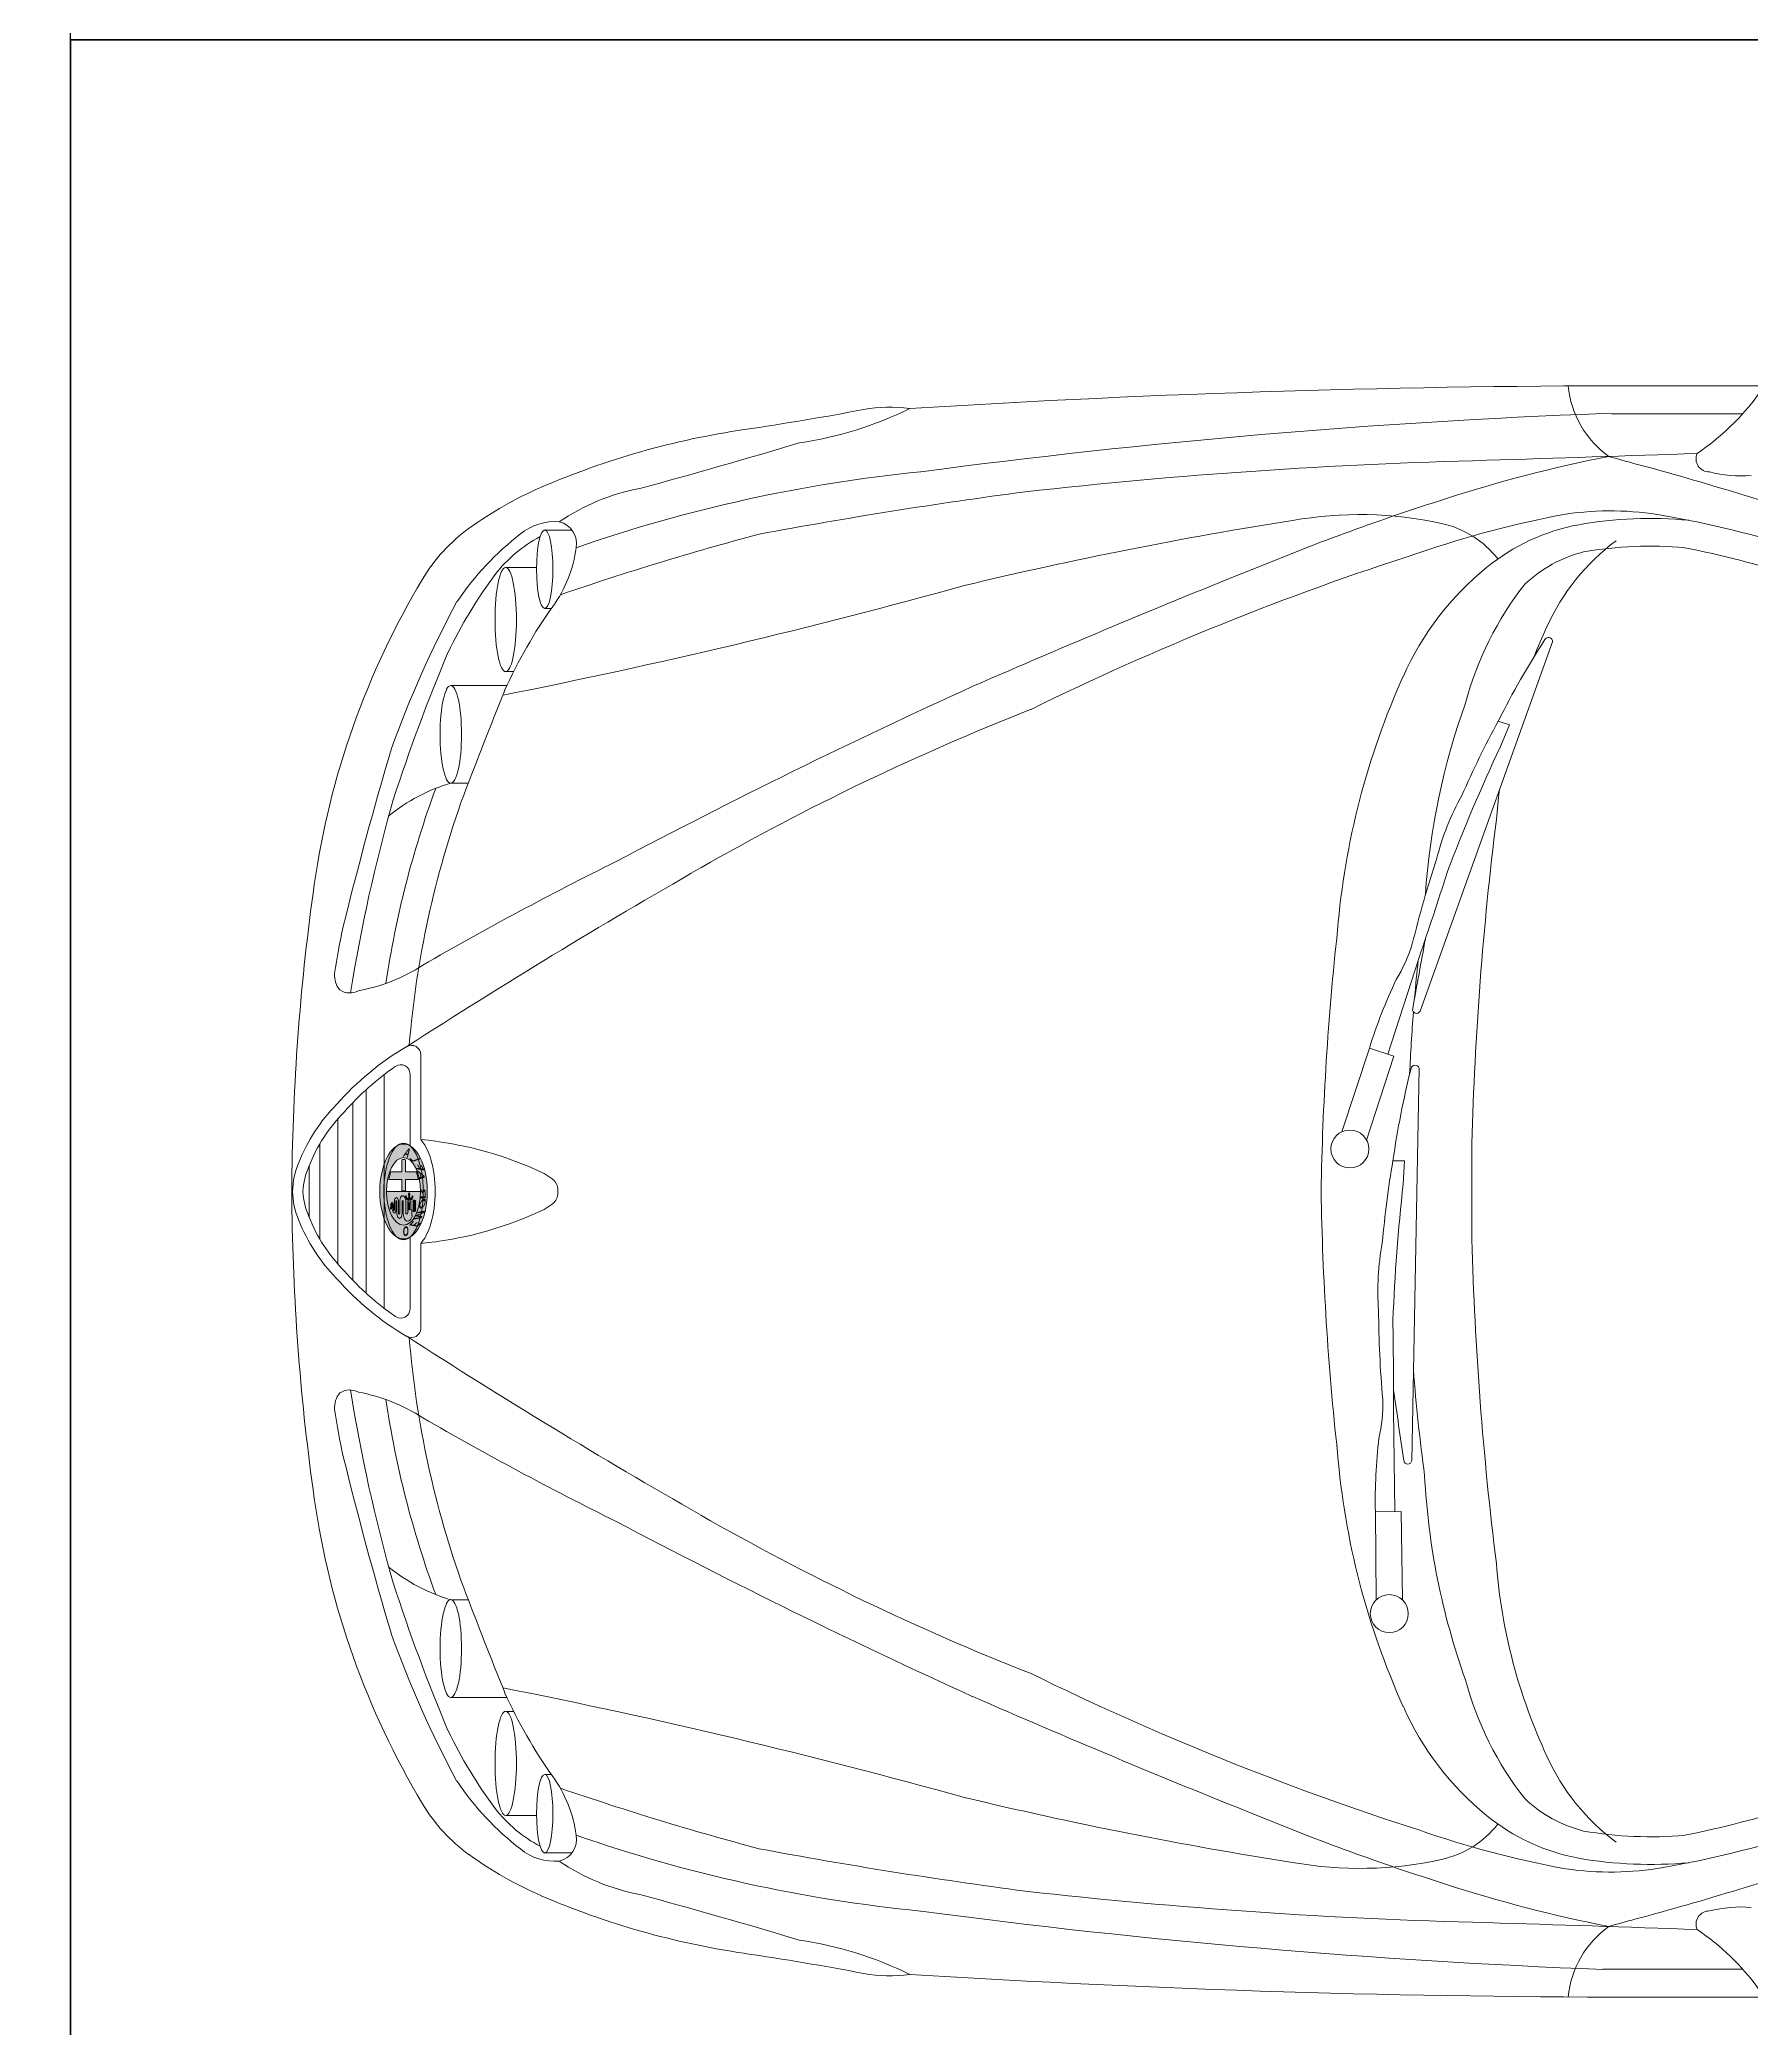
# Model space of a CAD drawing. Header units: metres. Extents: x 2865 to 2957, y -495 to -392.
# Drawn here: x 2873.349 to 2875.207, y -424.605 to -422.447 of the extents above; entities that cross this region are included whole.
import ezdxf

# ---------------------------------------------------------------- set-up
doc = ezdxf.new("R2010")
doc.units = ezdxf.units.M
doc.header["$LTSCALE"] = 12.7
doc.layers.add('PARKING_SLOT', color=7, linetype='Continuous')
doc.layers.add('TWO_WHEELER_DRIVE_WAY', color=7, linetype='Continuous')
doc.styles.add('ALFA', font='')
doc.styles.get('ALFA').set_extended_font_data('Arial Black')

# ---------------------------------------------------------------- blocks, each defined once
blk = doc.blocks.new('A$C43C371B0')
at = {"lineweight": 15}
h = blk.add_hatch(color=8, dxfattribs=at)
edge = h.paths.add_edge_path()
edge.add_ellipse((3.3934, 0), major_axis=(0, -0.0515), ratio=0.5, start_angle=0, end_angle=360, ccw=False)
edge = h.paths.add_edge_path(flags=16)
edge.add_ellipse((3.3934, 0), major_axis=(0, -0.0367), ratio=0.5, start_angle=0, end_angle=360, ccw=False)
h = blk.add_hatch(color=8, dxfattribs=at)
edge = h.paths.add_edge_path()
edge.add_line((3.3914, 0.0345), (3.3914, 0.0212))
edge.add_line((3.3914, 0.0212), (3.3797, 0.0212))
edge.add_ellipse((3.3934, 0), major_axis=(0, -0.0347), ratio=0.5, start_angle=232.2847, end_angle=248.2282)
edge.add_line((3.3773, 0.0129), (3.3914, 0.0129))
edge.add_line((3.3914, 0.0129), (3.3914, 0.0006))
edge.add_line((3.3914, 0.0006), (3.3954, 0.0006))
edge.add_line((3.3954, 0.0006), (3.3954, 0.0129))
edge.add_line((3.3954, 0.0129), (3.4095, 0.0129))
edge.add_ellipse((3.3934, 0), major_axis=(0, -0.0347), ratio=0.5, start_angle=111.7718, end_angle=127.7153)
edge.add_line((3.4071, 0.0212), (3.3954, 0.0212))
edge.add_line((3.3954, 0.0212), (3.3954, 0.0345))
edge.add_ellipse((3.3934, 0), major_axis=(0, -0.0347), ratio=0.5, start_angle=173.4699, end_angle=186.709)
h = blk.add_hatch(color=8, dxfattribs=at)
edge = h.paths.add_edge_path(flags=16)
edge.add_ellipse((3.3888, -0.0123), major_axis=(0, -0.00177), ratio=0.5, start_angle=173.0752, end_angle=255.4624)
edge.add_line((3.388, -0.0119), (3.388, -0.02))
edge.add_line((3.388, -0.02), (3.3869, -0.02))
edge.add_line((3.3869, -0.02), (3.3869, -0.0122))
edge.add_ellipse((3.3857, -0.013), major_axis=(0, -0.00259), ratio=0.5, start_angle=109.0926, end_angle=187.0138)
edge.add_line((3.3855, -0.0105), (3.3855, -0.0199))
edge.add_line((3.3855, -0.0199), (3.3845, -0.0199))
edge.add_line((3.3845, -0.0199), (3.3845, -0.0262))
edge.add_line((3.3845, -0.0262), (3.3842, -0.0262))
edge.add_line((3.3842, -0.0262), (3.3842, -0.027))
edge.add_ellipse((3.3898, -0.0189), major_axis=(0, -0.0139), ratio=0.5, start_angle=-54.3478, end_angle=-19.2121)
edge.add_ellipse((3.3888, -0.0205), major_axis=(0, -0.0118), ratio=0.5, start_angle=-12.9228, end_angle=16.0502)
edge.add_ellipse((3.3892, -0.0233), major_axis=(0, -0.00891), ratio=0.5, start_angle=16.0502, end_angle=75.0584)
edge.add_ellipse((3.3861, -0.0217), major_axis=(0, -0.0154), ratio=0.5, start_angle=75.465, end_angle=87.697)
edge.add_line((3.3938, -0.0223), (3.3938, -0.0111))
edge.add_ellipse((3.3943, -0.0111), major_axis=(0, -0.00115), ratio=0.5, start_angle=90, end_angle=270, ccw=False)
edge.add_line((3.3949, -0.0111), (3.3949, -0.0234))
edge.add_ellipse((3.3978, -0.0234), major_axis=(0, -0.00581), ratio=0.5, start_angle=-90, end_angle=90)
edge.add_line((3.4007, -0.0234), (3.4007, -0.0112))
edge.add_ellipse((3.4013, -0.0112), major_axis=(0, -0.00107), ratio=0.5, start_angle=90, end_angle=270, ccw=False)
edge.add_line((3.4018, -0.0112), (3.4018, -0.0201))
edge.add_ellipse((3.4035, -0.0201), major_axis=(0, -0.00344), ratio=0.5, start_angle=-90, end_angle=90)
edge.add_line((3.4052, -0.0201), (3.4052, -0.0142))
edge.add_ellipse((3.4058, -0.0142), major_axis=(0, -0.00107), ratio=0.5, start_angle=90, end_angle=270, ccw=False)
edge.add_line((3.4063, -0.0142), (3.4063, -0.0179))
edge.add_ellipse((3.4071, -0.0177), major_axis=(0, -0.00157), ratio=0.5, start_angle=-83.4027, end_angle=2.5647)
edge.add_ellipse((3.4069, -0.0169), major_axis=(0, -0.00237), ratio=0.5, start_angle=8.9401, end_angle=73.4184)
edge.add_ellipse((3.4071, -0.0158), major_axis=(0, -0.00263), ratio=0.5, start_angle=369.3553, end_angle=408.8734, ccw=False)
edge.add_ellipse((3.4074, -0.0179), major_axis=(0, -0.000606), ratio=0.5, start_angle=277.7314, end_angle=347.0675, ccw=False)
edge.add_line((3.4071, -0.0179), (3.4071, -0.0142))
edge.add_ellipse((3.4057, -0.0142), major_axis=(0, -0.00272), ratio=0.5, start_angle=90, end_angle=270)
edge.add_line((3.4043, -0.0142), (3.4043, -0.0201))
edge.add_ellipse((3.4038, -0.0201), major_axis=(0, -0.000963), ratio=0.5, start_angle=270, end_angle=450, ccw=False)
edge.add_line((3.4034, -0.0201), (3.4034, -0.0112))
edge.add_ellipse((3.4011, -0.0112), major_axis=(0, -0.00459), ratio=0.5, start_angle=90, end_angle=270)
edge.add_line((3.3988, -0.0112), (3.3988, -0.0234))
edge.add_ellipse((3.3982, -0.0234), major_axis=(0, -0.00117), ratio=0.5, start_angle=270, end_angle=450, ccw=False)
edge.add_line((3.3976, -0.0234), (3.3976, -0.0112))
edge.add_ellipse((3.3943, -0.0112), major_axis=(0, -0.00664), ratio=0.5, start_angle=90, end_angle=270)
edge.add_line((3.391, -0.0112), (3.391, -0.0232))
edge.add_ellipse((3.3905, -0.0232), major_axis=(0, -0.00095), ratio=0.5, start_angle=0, end_angle=90, ccw=False)
edge.add_line((3.3905, -0.0242), (3.3894, -0.0242))
edge.add_ellipse((3.3894, -0.0232), major_axis=(0, -0.00095), ratio=0.5, start_angle=270, end_angle=360, ccw=False)
edge.add_line((3.3889, -0.0232), (3.3889, -0.0105))
edge.add_line((3.3889, -0.0105), (3.3889, -0.0105))
edge = h.paths.add_edge_path(flags=16)
edge.add_line((3.3905, -0.0051), (3.3896, -0.0071))
edge.add_line((3.3896, -0.0071), (3.388, -0.0071))
edge.add_ellipse((3.3873, -0.008), major_axis=(0, -0.00172), ratio=0.5, start_angle=123.4845, end_angle=146.5155)
edge.add_line((3.3878, -0.0066), (3.3878, -0.0047))
edge.add_ellipse((3.3873, -0.0033), major_axis=(0, -0.00166), ratio=0.5, start_angle=34.9708, end_angle=325.0292)
edge.add_line((3.3868, -0.0047), (3.3868, -0.0066))
edge.add_ellipse((3.3873, -0.008), major_axis=(0, -0.00172), ratio=0.5, start_angle=213.4845, end_angle=236.5155)
edge.add_line((3.3866, -0.0071), (3.385, -0.0071))
edge.add_line((3.385, -0.0071), (3.3841, -0.0051))
edge.add_ellipse((3.3837, -0.0057), major_axis=(0, -0.00095), ratio=0.5, start_angle=131.3596, end_angle=311.3596)
edge.add_line((3.3834, -0.0063), (3.3845, -0.009))
edge.add_line((3.3845, -0.009), (3.3866, -0.009))
edge.add_ellipse((3.3873, -0.008), major_axis=(0, -0.00172), ratio=0.5, start_angle=-56.5155, end_angle=56.5155)
edge.add_line((3.388, -0.009), (3.39, -0.009))
edge.add_line((3.39, -0.009), (3.3912, -0.0063))
edge.add_ellipse((3.3908, -0.0057), major_axis=(0, -0.00095), ratio=0.5, start_angle=48.6404, end_angle=228.6404)
h.paths.add_polyline_path([(3.3813, -0.0217), (3.3813, -0.0095), (3.3831, -0.0095), (3.3831, -0.0217)], flags=16)
edge = h.paths.add_edge_path(flags=16)
edge.add_ellipse((3.3806, -0.0181), major_axis=(0, -0.000952), ratio=0.5, start_angle=0, end_angle=360, ccw=False)
edge = h.paths.add_edge_path(flags=16)
edge.add_ellipse((3.3806, -0.0206), major_axis=(0, -0.000952), ratio=0.5, start_angle=0, end_angle=360, ccw=False)
edge = h.paths.add_edge_path(flags=16)
edge.add_ellipse((3.3806, -0.0156), major_axis=(0, -0.000952), ratio=0.5, start_angle=0, end_angle=360, ccw=False)
edge = h.paths.add_edge_path(flags=16)
edge.add_ellipse((3.3806, -0.0131), major_axis=(0, -0.000952), ratio=0.5, start_angle=0, end_angle=360, ccw=False)
edge = h.paths.add_edge_path(flags=16)
edge.add_ellipse((3.3806, -0.0106), major_axis=(0, -0.000952), ratio=0.5, start_angle=0, end_angle=360, ccw=False)
edge = h.paths.add_edge_path()
edge.add_ellipse((3.3934, 0), major_axis=(0, -0.0367), ratio=0.5, start_angle=-90, end_angle=90, ccw=False)
edge.add_line((3.3751, 0), (3.4118, 0))
h = blk.add_hatch(color=8, dxfattribs=at)
h.paths.add_polyline_path([(3.3831, -0.0217), (3.3828, -0.0217), (3.3828, -0.0095), (3.3831, -0.0095)])
h.paths.add_polyline_path([(3.382, -0.0217), (3.3813, -0.0217), (3.3813, -0.0095), (3.382, -0.0095)])
edge = h.paths.add_edge_path()
edge.add_ellipse((3.3806, -0.0106), major_axis=(0, -0.000952), ratio=0.5, start_angle=180, end_angle=360, ccw=False)
edge.add_ellipse((3.3806, -0.0106), major_axis=(0, -0.000952), ratio=0.5, start_angle=0, end_angle=180, ccw=False)
edge = h.paths.add_edge_path()
edge.add_ellipse((3.3806, -0.0131), major_axis=(0, -0.000952), ratio=0.5, start_angle=180, end_angle=360, ccw=False)
edge.add_ellipse((3.3806, -0.0131), major_axis=(0, -0.000952), ratio=0.5, start_angle=0, end_angle=180, ccw=False)
edge = h.paths.add_edge_path()
edge.add_ellipse((3.3806, -0.0156), major_axis=(0, -0.000952), ratio=0.5, start_angle=180, end_angle=360, ccw=False)
edge.add_ellipse((3.3806, -0.0156), major_axis=(0, -0.000952), ratio=0.5, start_angle=0, end_angle=180, ccw=False)
edge = h.paths.add_edge_path()
edge.add_ellipse((3.3806, -0.0181), major_axis=(0, -0.000952), ratio=0.5, start_angle=180, end_angle=360, ccw=False)
edge.add_ellipse((3.3806, -0.0181), major_axis=(0, -0.000952), ratio=0.5, start_angle=0, end_angle=180, ccw=False)
edge = h.paths.add_edge_path()
edge.add_ellipse((3.3806, -0.0206), major_axis=(0, -0.000952), ratio=0.5, start_angle=180, end_angle=360, ccw=False)
edge.add_ellipse((3.3806, -0.0206), major_axis=(0, -0.000952), ratio=0.5, start_angle=0, end_angle=180, ccw=False)
blk.add_hatch(color=8, dxfattribs=at).paths.add_polyline_path([(3.382, -0.0095), (3.3828, -0.0095), (3.3828, -0.0217), (3.382, -0.0217)])
h = blk.add_hatch(color=8, dxfattribs=at)
edge = h.paths.add_edge_path()
edge.add_line((3.3905, -0.0051), (3.3896, -0.0071))
edge.add_line((3.3896, -0.0071), (3.388, -0.0071))
edge.add_ellipse((3.3873, -0.008), major_axis=(0, -0.00172), ratio=0.5, start_angle=123.4845, end_angle=146.5155)
edge.add_line((3.3878, -0.0066), (3.3878, -0.0047))
edge.add_ellipse((3.3873, -0.0033), major_axis=(0, -0.00166), ratio=0.5, start_angle=34.9708, end_angle=325.0292)
edge.add_line((3.3868, -0.0047), (3.3868, -0.0066))
edge.add_ellipse((3.3873, -0.008), major_axis=(0, -0.00172), ratio=0.5, start_angle=213.4845, end_angle=236.5155)
edge.add_line((3.3866, -0.0071), (3.385, -0.0071))
edge.add_line((3.385, -0.0071), (3.3841, -0.0051))
edge.add_ellipse((3.3837, -0.0057), major_axis=(0, -0.00095), ratio=0.5, start_angle=131.3596, end_angle=311.3596)
edge.add_line((3.3834, -0.0063), (3.3845, -0.009))
edge.add_line((3.3845, -0.009), (3.3866, -0.009))
edge.add_ellipse((3.3873, -0.008), major_axis=(0, -0.00172), ratio=0.5, start_angle=-56.5155, end_angle=56.5155)
edge.add_line((3.388, -0.009), (3.39, -0.009))
edge.add_line((3.39, -0.009), (3.3912, -0.0063))
edge.add_ellipse((3.3908, -0.0057), major_axis=(0, -0.00095), ratio=0.5, start_angle=48.6404, end_angle=228.6404)
h = blk.add_hatch(color=8, dxfattribs=at)
edge = h.paths.add_edge_path()
edge.add_ellipse((3.3888, -0.0123), major_axis=(0, -0.00177), ratio=0.5, start_angle=173.0752, end_angle=255.4624)
edge.add_line((3.388, -0.0119), (3.388, -0.02))
edge.add_line((3.388, -0.02), (3.3869, -0.02))
edge.add_line((3.3869, -0.02), (3.3869, -0.0122))
edge.add_ellipse((3.3857, -0.013), major_axis=(0, -0.00259), ratio=0.5, start_angle=109.0926, end_angle=187.0138)
edge.add_line((3.3855, -0.0105), (3.3855, -0.0199))
edge.add_line((3.3855, -0.0199), (3.3845, -0.0199))
edge.add_line((3.3845, -0.0199), (3.3845, -0.0262))
edge.add_line((3.3845, -0.0262), (3.3842, -0.0262))
edge.add_line((3.3842, -0.0262), (3.3842, -0.027))
edge.add_ellipse((3.3898, -0.0189), major_axis=(0, -0.0139), ratio=0.5, start_angle=-54.3478, end_angle=-19.2121)
edge.add_ellipse((3.3888, -0.0205), major_axis=(0, -0.0118), ratio=0.5, start_angle=-12.9228, end_angle=16.0502)
edge.add_ellipse((3.3892, -0.0233), major_axis=(0, -0.00891), ratio=0.5, start_angle=16.0502, end_angle=75.0584)
edge.add_ellipse((3.3861, -0.0217), major_axis=(0, -0.0154), ratio=0.5, start_angle=75.465, end_angle=87.697)
edge.add_line((3.3938, -0.0223), (3.3938, -0.0111))
edge.add_ellipse((3.3943, -0.0111), major_axis=(0, -0.00115), ratio=0.5, start_angle=90, end_angle=270, ccw=False)
edge.add_line((3.3949, -0.0111), (3.3949, -0.0234))
edge.add_ellipse((3.3978, -0.0234), major_axis=(0, -0.00581), ratio=0.5, start_angle=-90, end_angle=90)
edge.add_line((3.4007, -0.0234), (3.4007, -0.0112))
edge.add_ellipse((3.4013, -0.0112), major_axis=(0, -0.00107), ratio=0.5, start_angle=90, end_angle=270, ccw=False)
edge.add_line((3.4018, -0.0112), (3.4018, -0.0201))
edge.add_ellipse((3.4035, -0.0201), major_axis=(0, -0.00344), ratio=0.5, start_angle=-90, end_angle=90)
edge.add_line((3.4052, -0.0201), (3.4052, -0.0142))
edge.add_ellipse((3.4058, -0.0142), major_axis=(0, -0.00107), ratio=0.5, start_angle=90, end_angle=270, ccw=False)
edge.add_line((3.4063, -0.0142), (3.4063, -0.0179))
edge.add_ellipse((3.4071, -0.0177), major_axis=(0, -0.00157), ratio=0.5, start_angle=-83.4027, end_angle=2.5647)
edge.add_ellipse((3.4069, -0.0169), major_axis=(0, -0.00237), ratio=0.5, start_angle=8.9401, end_angle=73.4184)
edge.add_ellipse((3.4071, -0.0158), major_axis=(0, -0.00263), ratio=0.5, start_angle=369.3553, end_angle=408.8734, ccw=False)
edge.add_ellipse((3.4074, -0.0179), major_axis=(0, -0.000606), ratio=0.5, start_angle=277.7314, end_angle=347.0675, ccw=False)
edge.add_line((3.4071, -0.0179), (3.4071, -0.0142))
edge.add_ellipse((3.4057, -0.0142), major_axis=(0, -0.00272), ratio=0.5, start_angle=90, end_angle=270)
edge.add_line((3.4043, -0.0142), (3.4043, -0.0201))
edge.add_ellipse((3.4038, -0.0201), major_axis=(0, -0.000963), ratio=0.5, start_angle=270, end_angle=450, ccw=False)
edge.add_line((3.4034, -0.0201), (3.4034, -0.0112))
edge.add_ellipse((3.4011, -0.0112), major_axis=(0, -0.00459), ratio=0.5, start_angle=90, end_angle=270)
edge.add_line((3.3988, -0.0112), (3.3988, -0.0234))
edge.add_ellipse((3.3982, -0.0234), major_axis=(0, -0.00117), ratio=0.5, start_angle=-90, end_angle=90, ccw=False)
edge.add_line((3.3976, -0.0234), (3.3976, -0.0112))
edge.add_ellipse((3.3943, -0.0112), major_axis=(0, -0.00664), ratio=0.5, start_angle=90, end_angle=270)
edge.add_line((3.391, -0.0112), (3.391, -0.0232))
edge.add_ellipse((3.3905, -0.0232), major_axis=(0, -0.00095), ratio=0.5, start_angle=360, end_angle=450, ccw=False)
edge.add_line((3.3905, -0.0242), (3.3894, -0.0242))
edge.add_ellipse((3.3894, -0.0232), major_axis=(0, -0.00095), ratio=0.5, start_angle=270, end_angle=360, ccw=False)
edge.add_line((3.3889, -0.0232), (3.3889, -0.0105))
edge.add_line((3.3889, -0.0105), (3.3889, -0.0105))
at = {"color": 8, "lineweight": 15}
for p, q in [((2.0322, 0.8745), (1.9159, 0.8745)), ((3.2107, 0.7179), (3.2399, 0.7179)), ((3.2825, 0.6772), (3.249, 0.6772)), ((3.2401, 0.6328), (3.2329, 0.6328)), ((2.2899, 0.1958), (2.1461, 0.5967)), ((3.2825, 0.5643), (3.2738, 0.5643)), ((3.3421, 0.5492), (3.2811, 0.5492)), ((2.193, 0.5065), (2.2051, 0.5106)), ((2.2027, 0.4829), (2.193, 0.5065)), ((3.3421, 0.4431), (3.3232, 0.4431)), ((2.325, 0.1492), (2.291, 0.2539)), ((2.345, 0.1557), (2.3184, 0.147)), ((2.375, 0.0647), (2.345, 0.1557)), ((2.2991, -0.292), (2.2911, 0.1338)), ((2.3184, 0.147), (2.348, 0.0557)), ((3.3748, 0.0564), (3.3748, 0.1486)), ((3.3864, 0.0496), (3.3864, 0.1275)), ((3.4145, 0.1267), (3.4145, 0)), ((3.4339, 0.1105), (3.4339, 0)), ((3.4484, 0.0964), (3.4484, 0)), ((3.4647, 0.0788), (3.4647, 0)), ((2.2337, 0.052), (2.2337, 0)), ((3.4841, 0.052), (3.4841, 0)), ((2.3083, 0.008), (2.3067, 0.0334)), ((2.3067, 0.0334), (2.3194, 0.0334)), ((3.3914, 0.0345), (3.3914, 0.0212)), ((3.3954, 0.0212), (3.3954, 0.0345)), ((3.496, 0.0276), (3.496, 0)), ((2.2337, -0.052), (2.2337, 0)), ((3.3773, 0.0129), (3.3914, 0.0129)), ((3.3914, 0.0212), (3.3797, 0.0212)), ((3.3914, 0.0129), (3.3914, 0.0006)), ((3.3914, 0.0006), (3.3954, 0.0006)), ((3.4071, 0.0212), (3.3954, 0.0212)), ((3.3954, 0.0006), (3.3954, 0.0129)), ((3.3954, 0.0129), (3.4095, 0.0129)), ((3.5146, 0.0208), (3.5146, 0)), ((3.4118, 0), (3.3751, 0)), ((3.3813, -0.0095), (3.3813, -0.0217)), ((3.3813, -0.0095), (3.3831, -0.0095)), ((3.382, -0.0095), (3.382, -0.0217)), ((3.3828, -0.0095), (3.3828, -0.0217)), ((3.3831, -0.0095), (3.3831, -0.0217)), ((3.3834, -0.0063), (3.3845, -0.009)), ((3.385, -0.0071), (3.3841, -0.0051)), ((3.3845, -0.009), (3.3866, -0.009)), ((3.3855, -0.0199), (3.3845, -0.0199)), ((3.3845, -0.0199), (3.3845, -0.0262)), ((3.3866, -0.0071), (3.385, -0.0071)), ((3.3855, -0.0105), (3.3855, -0.0199)), ((3.3868, -0.0047), (3.3868, -0.0066)), ((3.3869, -0.02), (3.3869, -0.0122)), ((3.388, -0.02), (3.3869, -0.02)), ((3.3878, -0.0066), (3.3878, -0.0047)), ((3.3896, -0.0071), (3.388, -0.0071)), ((3.388, -0.009), (3.39, -0.009)), ((3.388, -0.0119), (3.388, -0.02)), ((3.3889, -0.0105), (3.3889, -0.0105)), ((3.3889, -0.0232), (3.3889, -0.0105)), ((3.3905, -0.0051), (3.3896, -0.0071)), ((3.39, -0.009), (3.3912, -0.0063)), ((3.391, -0.0112), (3.391, -0.0232)), ((3.3938, -0.0223), (3.3938, -0.0111)), ((3.3949, -0.0111), (3.3949, -0.0234)), ((3.3976, -0.0234), (3.3976, -0.0112)), ((3.3988, -0.0112), (3.3988, -0.0234)), ((3.4007, -0.0234), (3.4007, -0.0112)), ((3.4018, -0.0112), (3.4018, -0.0201)), ((3.4034, -0.0201), (3.4034, -0.0112)), ((3.4043, -0.0142), (3.4043, -0.0201)), ((3.4052, -0.0201), (3.4052, -0.0142)), ((3.4063, -0.0142), (3.4063, -0.0179)), ((3.4071, -0.0179), (3.4071, -0.0142)), ((3.4145, -0.1267), (3.4145, 0)), ((3.4339, -0.1105), (3.4339, 0)), ((3.4484, -0.0964), (3.4484, 0)), ((3.4647, -0.0788), (3.4647, 0)), ((3.4841, -0.052), (3.4841, 0)), ((3.496, -0.0276), (3.496, 0)), ((3.5146, -0.0208), (3.5146, 0)), ((3.3813, -0.0217), (3.3831, -0.0217)), ((3.3845, -0.0262), (3.3842, -0.0262)), ((3.3842, -0.0262), (3.3842, -0.027)), ((3.3905, -0.0242), (3.3894, -0.0242)), ((3.3748, -0.0564), (3.3748, -0.1486)), ((3.3864, -0.0496), (3.3864, -0.1275)), ((2.3174, -0.3474), (2.3187, -0.2373)), ((2.3105, -0.3473), (2.3092, -0.4433)), ((2.3384, -0.3476), (2.3105, -0.3473)), ((2.3377, -0.4434), (2.3384, -0.3476)), ((3.3421, -0.4431), (3.3232, -0.4431)), ((3.3421, -0.5492), (3.2811, -0.5492)), ((3.2825, -0.5643), (3.2738, -0.5643)), ((3.2401, -0.6328), (3.2329, -0.6328)), ((3.2825, -0.6772), (3.249, -0.6772)), ((3.2107, -0.7179), (3.2399, -0.7179)), ((2.0322, -0.8745), (1.9159, -0.8745))]:
    blk.add_line(p, q, dxfattribs=at)
for centre in [(2.3662, 0.0461), (2.3234, -0.4582)]:
    blk.add_circle(centre, 0.0206, dxfattribs=at)
for centre, radius, start, end in [((2.1391, 1.023), 0.2678, 216.1724, 235.9633), ((2.0528, -11.7681), 12.6426, 86.41209, 90.09331), ((2.023, 0.8846), 0.1067, 305.5791, 354.4393), ((1.9508, 29.8123), 28.9684, 269.97826, 270.2785), ((1.7878, -7.0722), 7.9224, 82.42566, 87.80232), ((2.8657, 0.6994), 0.1519, 79.2657, 98.2438), ((3.0215, 1.2091), 0.4008, 243.7022, 261.7303), ((3.4803, 3.9411), 3.1475, 259.2657, 261.6566), ((2.8959, -0.0435), 0.8797, 66.6998, 81.6566), ((1.9761, 0.7952), 0.0143, 269.0923, 24.0261), ((4.2651, 66.9618), 66.1999, 268.029762, 268.227396), ((4.6707, 6.4594), 5.8992, 253.18251, 254.93154), ((2.8987, -2.3487), 3.2496, 105.0171, 109.1547), ((1.9416, 0.9149), 0.1383, 265.4027, 284.3253), ((1.8423, 1.6071), 0.8449, 284.7005, 286.7041), ((1.787, -0.7161), 1.543, 72.0494, 78.8612), ((2.0773, -4.9382), 5.7335, 83.5774, 88.59982), ((2.6728, -0.8318), 1.6207, 70.7928, 84.3593), ((2.0131, -4.6009), 5.4065, 79.4032, 82.5019), ((3.0954, 0.5392), 0.2276, 55.5023, 79.4516), ((3.0827, 0.3903), 0.4073, 53.9898, 66.6998), ((2.0833, 0.4032), 0.3355, 81.6697, 99.858), ((1.9329, -0.3409), 1.0943, 70.8711, 79.5208), ((1.4801, -1.7138), 2.5867, 67.5509, 72.3928), ((2.3556, 0.3246), 0.4101, 79.783, 102.4929), ((2.2438, -0.4881), 1.2411, 100.1096, 107.2792), ((2.0398, 0.2747), 0.4557, 80.1532, 95.2362), ((2.0772, 0.5054), 0.222, 50.7042, 79.4792), ((2.2891, 0.6215), 0.1059, 102.1065, 142.116), ((1.7045, -3.8581), 4.6432, 76.5508, 81.0315), ((2.1724, -2.4156), 3.2385, 71.0678, 75.0595), ((3.2301, 0.703), 0.0245, 103.7722, 190.202), ((3.2291, 0.6679), 0.0591, 50.6971, 94.6448), ((3.0723, 0.4624), 0.3175, 34.0555, 52.3056), ((3.2119, 0.568), 0.1877, 30.9544, 53.9898), ((2.2438, -0.4881), 1.2111, 101.4895, 107.2792), ((2.0398, 0.2747), 0.4257, 80.1532, 95.0208), ((1.9348, 0.5147), 0.2387, 24.2907, 53.384), ((2.0768, 0.5536), 0.145, 46.8249, 75.7194), ((1.3453, -2.2593), 3.1002, 63.8373, 72.2299), ((3.3415, 0.7158), 0.1365, 187.2011, 216.2774), ((3.1729, 0.5749), 0.1538, 38.0218, 62.0189), ((2.0195, 0.4317), 0.3155, 23.8282, 51.0817), ((-1.4901, -9.2172), 10.6564, 66.40489, 68.19668), ((2.8749, 0.3592), 0.5216, 25.6507, 36.5326), ((1.8948, 0.4379), 0.358, 14.9225, 38.2153), ((4.621, 7.2759), 6.8683, 254.49072, 258.78928), ((2.6123, 0.2084), 0.8868, 8.086, 30.9544), ((2.7832, 0.3181), 0.549, 24.2758, 35.26), ((2.3072, 0.0859), 1.1681, 19.7529, 28.3299), ((1.6089, 0.3586), 0.5999, 21.6547, 25.0683), ((2.1506, 0.5969), 0.00448, 29.2388, 183.077), ((1.349, 0.0801), 0.9582, 26.7006, 32.7982), ((1.5556, -0.17), 1.9423, 17.8357, 22.8736), ((1.545, 0.2146), 0.8374, 4.7209, 24.2984), ((-0.2272, -6.055), 7.2539, 62.14091, 65.54898), ((-2.3112, -1.7158), 6.0338, 20.83422, 21.99264), ((1.5076, 0.2681), 0.7785, 3.9616, 19.6652), ((1.7097, -2.0254), 2.7388, 60.1982, 68.5271), ((1.2269, -0.0174), 1.1116, 23.7198, 28.3594), ((0.4493, -0.3407), 1.9372, 20.7742, 25.1621), ((-0.6594, -0.7253), 4.241, 13.8176, 16.5201), ((1.6089, 0.3586), 0.5999, 4.3073, 7.3853), ((3.2909, 0.2645), 0.1858, 50.3746, 74.003), ((2.3646, 0.071), 1.0593, 8.4041, 20.2446), ((1.9966, 0.2912), 0.2841, 14.3636, 29.1933), ((2.3316, 0.071), 1.0593, 4.7645, 19.8228), ((1.7433, -0.0517), 1.7283, 8.8919, 16.0083), ((-1.4516, -0.0499), 3.6868, 1.5839, 7.0673), ((9.5046, 2.6806), 7.6109, 197.86037, 198.59332), ((1.1759, -0.003), 1.1549, 13.6062, 18.4064), ((-0.3591, -5.65), 6.9122, 57.1549, 60.24925), ((1.4964, -3.001), 3.7497, 59.9759, 63.6177), ((1.0478, -0.0139), 2.467, 0.8053, 8.086), ((-0.6654, -0.0505), 3.0632, 0.9445, 6.26), ((2.7099, 0.1247), 0.7665, 8.3869, 12.2676), ((-4.7346, -1.0437), 7.1414, 10.01658, 10.63543), ((2.455, 0.3158), 0.1634, 196.7404, 211.6651), ((0.2819, 0.0375), 2.0214, 4.9046, 6.0596), ((3.4778, 0.4082), 0.1937, 237.0835, 259.4131), ((1.7922, -0.0185), 0.5796, 17.4906, 25.3799), ((3.4516, 0.2353), 0.0199, 241.8073, 303.3396), ((3.4444, 0.2342), 0.0239, 319.506, 5.5243), ((2.2938, 0.1975), 0.00426, 203.5538, 13.7973), ((0.2819, 0.0375), 2.0214, 2.5578, 4.4624), ((3.3848, 0.1486), 0.01, 59.5754, 180), ((3.2322, -0.1112), 0.3114, 41.3006, 59.5754), ((2.2954, 0.1326), 0.00448, 10.576, 164.4142), ((1.3706, -0.1006), 0.9582, 8.0378, 14.1354), ((3.3964, 0.1275), 0.01, 55.4864, 180), ((3.2322, -0.1112), 0.2998, 41.235, 55.4864), ((3.3339, -0.0364), 0.1743, 21.3716, 44.7783), ((3.3339, -0.0364), 0.1859, 21.4078, 44.667), ((3.4127, -0.3441), 0.4023, 95.4109, 114.176), ((1.2237, -0.1538), 1.1116, 5.057, 9.6966), ((3.2738, -0.0404), 0.0683, 112.1873, 129.8498), ((3.4228, -0.0045), 0.0799, 3.2478, 23.33), ((3.4304, -0.0022), 0.0836, 1.4876, 23.7073), ((0.3835, -0.2113), 1.9372, 2.1114, 6.4993), ((-0.6654, 0.0505), 3.0632, 353.74, 359.0555), ((3.2443, 0.0004), 0.0185, 140.6288, 181.0998), ((3.2443, -0.0004), 0.0185, 178.9002, 219.3712), ((3.4228, 0.0045), 0.0799, 336.67, 356.7522), ((3.4304, 0.0022), 0.0836, 336.2927, 358.5124), ((3.2738, 0.0404), 0.0683, 230.1502, 247.8127), ((1.0478, 0.0139), 2.467, 351.914, 359.1947), ((3.4127, 0.3441), 0.4023, 245.824, 264.5891), ((3.3339, 0.0364), 0.1743, 315.2217, 338.6284), ((3.3339, 0.0364), 0.1859, 315.333, 338.5922), ((-1.4516, 0.0499), 3.6868, 352.9327, 358.4161), ((2.0517, -0.1078), 0.2841, 355.7008, 10.5305), ((3.2322, 0.1112), 0.3114, 300.4246, 318.6994), ((3.2322, 0.1112), 0.2998, 304.5136, 318.765), ((1.1801, -0.1239), 1.1549, 354.9434, 359.7436), ((3.3964, -0.1275), 0.01, 180, 304.5136), ((9.9296, -0.2465), 7.6109, 179.19758, 179.93053), ((3.3848, -0.1486), 0.01, 180, 300.4246), ((-0.3591, 5.65), 6.9122, 299.75075, 302.8451), ((2.3316, -0.071), 1.0593, 340.1772, 355.2355), ((0.2819, -0.0375), 2.0214, 352.3023, 355.5701), ((-4.7527, 0.7816), 7.1414, 351.35379, 351.97263), ((1.7433, 0.0517), 1.7283, 343.9917, 351.1081), ((3.4516, -0.2353), 0.0199, 56.6604, 118.1927), ((2.4938, -0.2312), 0.1634, 178.0776, 193.0023), ((2.3646, -0.071), 1.0593, 339.7554, 351.5959), ((3.4778, -0.4082), 0.1937, 100.5869, 122.9165), ((2.7099, -0.1247), 0.7665, 347.7324, 351.6131), ((3.4444, -0.2342), 0.0239, 354.4757, 40.494), ((1.4964, 3.001), 3.7497, 296.3823, 300.0241), ((1.759, -0.3357), 0.5796, 358.8278, 6.7171), ((2.3033, -0.2917), 0.00426, 184.891, 355.1345), ((1.545, -0.2146), 0.8374, 335.7016, 355.2791), ((-0.6594, 0.7253), 4.241, 343.4799, 346.1824), ((1.5076, -0.2681), 0.7785, 340.3348, 357.0419), ((2.6123, -0.2084), 0.8868, 329.0456, 351.914), ((1.7097, 2.0254), 2.7388, 291.4729, 299.8018), ((-0.2272, 6.055), 7.2539, 294.45102, 297.85909), ((1.6089, -0.3586), 0.5999, 334.9317, 355.6927), ((3.2909, -0.2645), 0.1858, 285.997, 309.6254), ((-2.3112, 1.7158), 6.0338, 338.00736, 339.16578), ((1.5556, 0.17), 1.9423, 337.1264, 342.1643), ((2.3072, -0.0859), 1.1681, 331.6701, 340.2471), ((1.8948, -0.4379), 0.358, 321.7847, 345.0775), ((1.3453, 2.2593), 3.1002, 287.7701, 296.1627), ((4.621, -7.2759), 6.8683, 101.21072, 105.50928), ((2.0195, -0.4317), 0.3155, 308.9183, 336.1718), ((-1.4901, 9.2172), 10.6564, 291.80332, 293.59511), ((2.7832, -0.3181), 0.549, 324.74, 335.7242), ((2.8749, -0.3592), 0.5216, 323.4674, 334.3493), ((1.9348, -0.5147), 0.2387, 306.616, 335.7093), ((3.3415, -0.7158), 0.1365, 143.7226, 172.7989), ((3.0723, -0.4624), 0.3175, 307.6944, 325.9445), ((2.2438, 0.4881), 1.2111, 252.7208, 258.5105), ((2.0768, -0.5536), 0.145, 284.2806, 313.1751), ((1.7045, 3.8581), 4.6432, 278.9685, 283.4492), ((2.1724, 2.4156), 3.2385, 284.9405, 288.9322), ((3.2119, -0.568), 0.1877, 306.0102, 329.0456), ((2.0772, -0.5054), 0.222, 280.5208, 309.2958), ((2.2891, -0.6215), 0.1059, 217.884, 257.8935), ((1.4801, 1.7138), 2.5867, 287.6072, 292.4491), ((3.1729, -0.5749), 0.1538, 297.9811, 321.9782), ((2.2438, 0.4881), 1.2411, 252.7208, 259.8904), ((2.0398, -0.2747), 0.4257, 264.9792, 279.8468), ((1.9329, 0.3409), 1.0943, 280.4792, 289.1289), ((2.6728, 0.8318), 1.6207, 275.6407, 289.2072), ((3.2301, -0.703), 0.0245, 169.798, 256.2278), ((2.8987, 2.3487), 3.2496, 250.8453, 254.9829), ((2.0398, -0.2747), 0.4557, 264.7638, 279.8468), ((2.0833, -0.4032), 0.3355, 260.142, 278.3303), ((2.3556, -0.3246), 0.4101, 257.5071, 280.217), ((2.0131, 4.6009), 5.4065, 277.4981, 280.5968), ((3.0954, -0.5392), 0.2276, 280.5484, 304.4977), ((3.2291, -0.6679), 0.0591, 265.3552, 309.3029), ((3.0827, -0.3903), 0.4073, 293.3002, 306.0102), ((1.787, 0.7161), 1.543, 281.1388, 287.9506), ((1.9416, -0.9149), 0.1383, 75.6747, 94.5973), ((2.0773, 4.9382), 5.7335, 271.40018, 276.4226), ((4.6707, -6.4594), 5.8992, 105.06846, 106.81749), ((2.8959, 0.0435), 0.8797, 278.3434, 293.3002), ((1.9761, -0.7952), 0.0143, 335.9739, 90.9077), ((4.2651, -66.9618), 66.1999, 91.772604, 91.970238), ((1.8423, -1.6071), 0.8449, 73.2959, 75.2995), ((2.023, -0.8846), 0.1067, 5.5607, 54.4209), ((1.7878, 7.0722), 7.9224, 272.19768, 277.57434), ((2.1391, -1.023), 0.2678, 124.0367, 143.8276), ((3.0215, -1.2091), 0.4008, 98.2697, 116.2978), ((3.4803, -3.9411), 3.1475, 98.3434, 100.7343), ((1.9508, -29.8123), 28.9684, 89.7215, 90.02174), ((2.0528, 11.7681), 12.6426, 269.90669, 273.58791), ((2.8657, -0.6994), 0.1519, 261.7562, 280.7343)]:
    blk.add_arc(centre, radius, start, end, dxfattribs=at)
for centre, major_axis, ratio in [((3.2401, 0.6754), (0, 0.0426), 0.20871), ((3.2825, 0.6207), (0, 0.0565), 0.205586), ((3.3421, 0.4961), (0, 0.0531), 0.218742)]:
    blk.add_ellipse(centre, major_axis=major_axis, ratio=ratio, dxfattribs=at)
at = {"color": 8, "lineweight": 15, "extrusion": (0, 0, -1)}
for centre, major_axis, ratio in [((3.3934, 0), (0, -0.0515), 0.5), ((3.3934, 0), (0, -0.0525), 0.407661), ((3.3934, 0), (0, -0.0367), 0.5), ((3.3806, -0.0106), (0, -0.000952), 0.5), ((3.3806, -0.0131), (0, -0.000952), 0.5), ((3.3806, -0.0156), (0, -0.000952), 0.5), ((3.3806, -0.0181), (0, -0.000952), 0.5), ((3.3806, -0.0206), (0, -0.000952), 0.5), ((3.3421, -0.4961), (0, -0.0531), 0.218742), ((3.2825, -0.6207), (0, -0.0565), 0.205586), ((3.2401, -0.6754), (0, -0.0426), 0.20871)]:
    blk.add_ellipse(centre, major_axis=major_axis, ratio=ratio, dxfattribs=at)
for centre, major_axis, start_param, end_param in [((3.3934, 0), (0, -0.0347), 3.024498, 3.255564), ((3.3934, 0), (0, -0.0347), 1.950786, 2.229052), ((3.3934, 0), (0, -0.0347), 4.054133, 4.3324), ((3.3837, -0.0057), (0, -0.00095), 0.848935, 3.990528), ((3.3857, -0.013), (0, -0.00259), 3.019178, 4.37916), ((3.3873, -0.0033), (0, -0.00166), 0.610355, 5.67283), ((3.3873, -0.008), (0, -0.00172), 2.155212, 2.557177), ((3.3873, -0.008), (0, -0.00172), -0.986381, 0.986381), ((3.3873, -0.008), (0, -0.00172), 3.726008, 4.127974), ((3.3888, -0.0123), (0, -0.00177), 1.824525, 3.262454), ((3.3908, -0.0057), (0, -0.00095), 2.292658, 5.43425), ((3.3943, -0.0112), (0, -0.00664), 1.570796, 4.712389), ((3.3943, -0.0111), (0, -0.00115), 1.570796, 4.712389), ((3.4011, -0.0112), (0, -0.00459), 1.570796, 4.712389), ((3.4013, -0.0112), (0, -0.00107), 1.570796, 4.712389), ((3.4035, -0.0201), (0, -0.00344), -1.570796, 1.570796), ((3.4038, -0.0201), (0, -0.000963), -1.570796, 1.570796), ((3.4057, -0.0142), (0, -0.00272), 1.570796, 4.712389), ((3.4058, -0.0142), (0, -0.00107), 1.570796, 4.712389), ((3.4071, -0.0177), (0, -0.00157), -0.044763, 1.455652), ((3.4069, -0.0169), (0, -0.00237), -1.281392, -0.156034), ((3.4074, -0.0179), (0, -0.000606), 0.225714, 1.435857), ((3.4071, -0.0158), (0, -0.00263), -0.853001, -0.163281), ((3.3898, -0.0189), (0, -0.0139), 0.335315, 0.948547), ((3.3888, -0.0205), (0, -0.0118), -0.280129, 0.225546), ((3.3894, -0.0232), (0, -0.00095), 0, 1.570796), ((3.3905, -0.0232), (0, -0.00095), -1.570796, 0), ((3.3892, -0.0233), (0, -0.00891), -1.310016, -0.280129), ((3.3861, -0.0217), (0, -0.0154), -1.530601, -1.317113), ((3.3978, -0.0234), (0, -0.00581), -1.570796, 1.570796), ((3.3982, -0.0234), (0, -0.00117), 4.712389, 7.853982)]:
    blk.add_ellipse(centre, major_axis=major_axis, ratio=0.5, start_param=start_param, end_param=end_param, dxfattribs=at)
at = {"color": 8, "lineweight": 15}
for points in [[(3.3748, 0.0564), (3.3744, 0.0559), (3.374, 0.0555), (3.369, 0.0493), (3.366, 0.0425), (3.3605, 0.0243), (3.359, 0.0121), (3.359, 0)], [(3.3748, -0.0564), (3.3744, -0.0559), (3.374, -0.0555), (3.369, -0.0493), (3.366, -0.0425), (3.3605, -0.0243), (3.359, -0.0121), (3.359, 0)]]:
    blk.add_open_spline(points, degree=3, knots=[6.712861, 6.712861, 6.712861, 6.712861, 6.753094, 6.753094, 7.223003, 7.223003, 7.854761, 7.854761, 7.854761, 7.854761], dxfattribs=at)
at = {"color": 8, "lineweight": 15, "style": 'ALFA'}
for s, height, rotation, oblique, width, p in [('A', 0.0102, 14.9518, 348.8677, 0.526274, (3.3887, 0.0365)), ('A', 0.00574, 74.7382, 327.7591, 1.655806, (3.3757, 0.0129)), ('F', 0.00674, 61.9527, 323.1855, 1.202453, (3.3785, 0.0233)), ('L', 0.00859, 41.0824, 331.2131, 0.739512, (3.3829, 0.0317)), ('R', 0.00523, 90.6004, 1.8, 1.999341, (3.3748, -0.0088)), ('O', 0.00568, 104.2107, 31.1579, 1.693777, (3.3775, -0.02)), ('M', 0.00666, 117.1015, 36.8625, 1.23257, (3.3826, -0.0312)), ('E', 0.00808, 132.8907, 32.0468, 0.83694, (3.3879, -0.0371)), ('O', 0.0104, 181.6735, 358.745, 0.50032, (3.3939, -0.0378))]:
    blk.add_text(s, height=height, rotation=rotation, dxfattribs=dict(at, oblique=oblique, width=width)).set_placement(p)
blk = doc.blocks.new('A$C3D04333F')
blk.add_lwpolyline([(0, 0), (5, 0), (5, 2.5), (0, 2.5)], close=True)
at = {"xscale": -1}
blk.add_blockref('A$C43C371B0', (3.7548, 1.25), dxfattribs=at)

msp = doc.modelspace()

# ---------------------------------------------------------------- linework, layer by layer
at = {"layer": 'PARKING_SLOT', "color": 30}
msp.add_lwpolyline([(2873.3827, -424.9466), (2873.3827, -422.4466), (2878.3827, -422.4466), (2878.3827, -424.9466)], close=True, dxfattribs=at)
at = {"layer": 'TWO_WHEELER_DRIVE_WAY', "color": 6}
msp.add_lwpolyline([(2871.3191, -430.2466), (2873.3827, -430.2466), (2873.3827, -405.4102), (2871.3191, -405.4102)], close=True, dxfattribs=at)

# ---------------------------------------------------------------- block references
for p in [(2873.3827, -424.9466), (2873.3827, -447.5566), (2873.3827, -450.0566), (2873.3827, -452.8566), (2873.3827, -455.3566), (2873.3827, -458.1566), (2873.3827, -460.6566)]:
    msp.add_blockref('A$C3D04333F', p)

doc.saveas('drawing.dxf')
